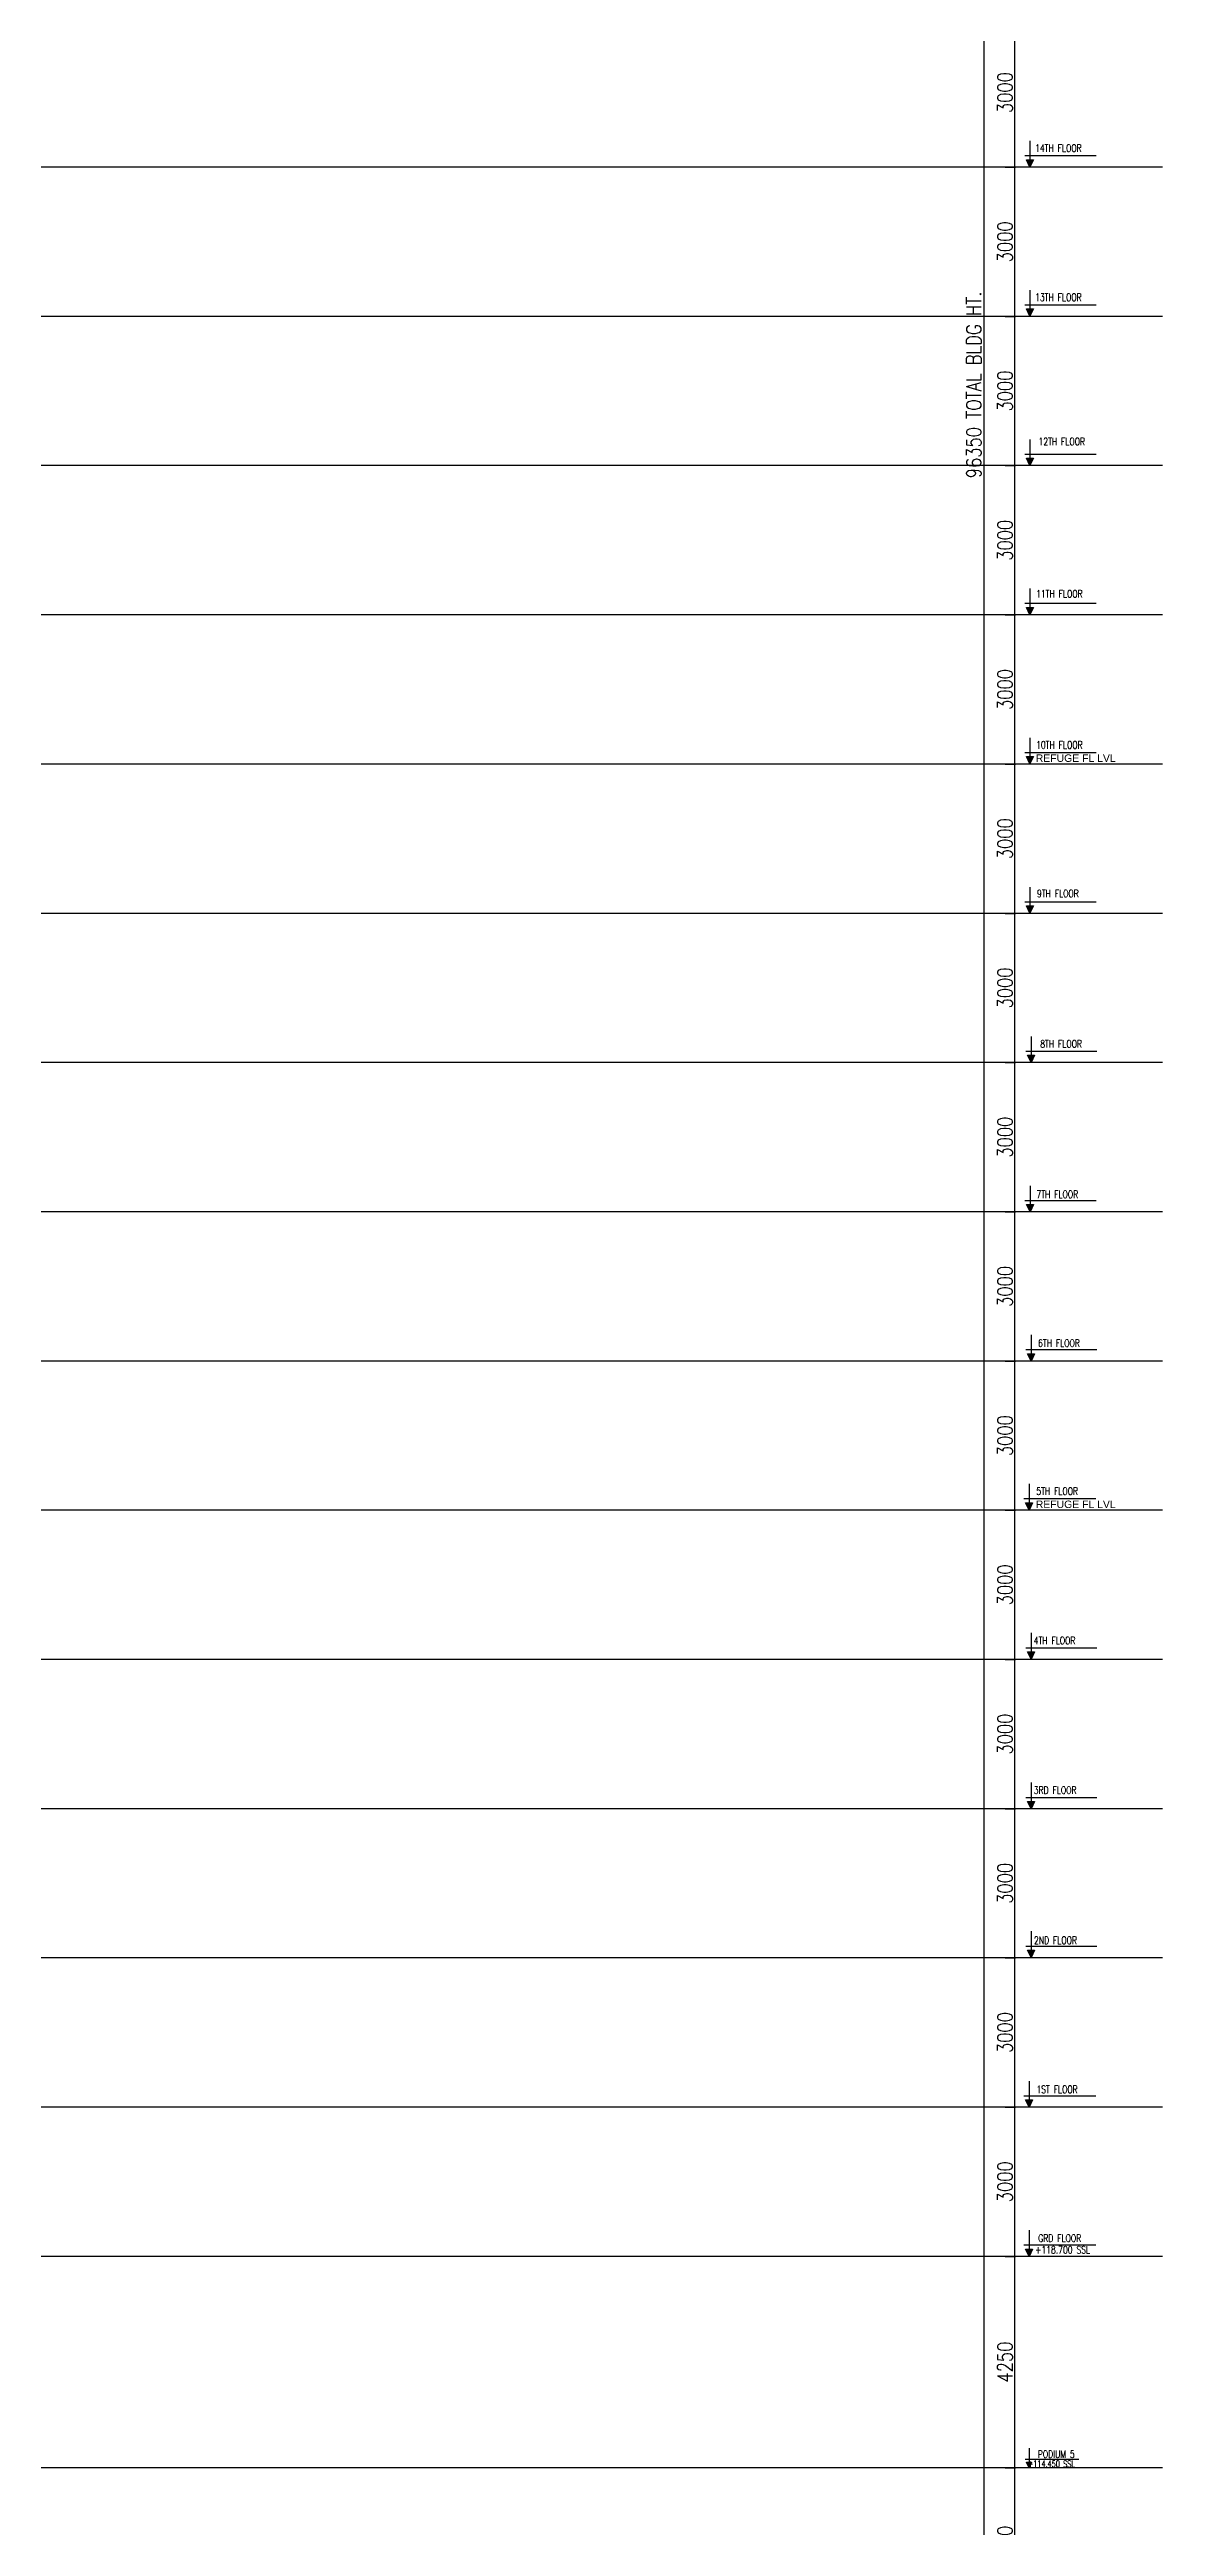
# Model space of a CAD drawing. Header units: millimetres. Extents: x 1066295 to 1300022, y -5734212 to -5454663.
# Drawn here: x 1236988 to 1259352, y -5682423 to -5632627 of the extents above; entities that cross this region are included whole.
import ezdxf
from ezdxf.enums import TextEntityAlignment as Align

# ---------------------------------------------------------------- set-up
doc = ezdxf.new("R2010")
doc.units = ezdxf.units.MM
doc.header["$LTSCALE"] = 1000
doc.header["$MEASUREMENT"] = 0
doc.linetypes.add('AUDIT_D_120904163729-0', pattern=[0])
doc.linetypes.add('T9_PROFILE SECTIONS$0$HIDDEN2', pattern=[0.1875, 0.125, -0.0625])
doc.layers.get('0').update_dxf_attribs({"linetype": 'AUDIT_D_120904163729-0'})
doc.layers.add('T9_PROFILE SECTIONS$0$a-Text', color=4, linetype='Continuous', lineweight=0)
for name, color, linetype in [('T9_PROFILE SECTIONS$0$B-AR-ANNO-E DECK FLOOR$0$a-text', 4, 'Continuous'), ('T9_PROFILE SECTIONS$0$LEVEL', 7, 'Continuous'), ('T9_PROFILE SECTIONS$0$TEXT-RM', 4, 'Continuous')]:
    doc.layers.add(name, color=color, linetype=linetype)
doc.styles.add('T9_PROFILE SECTIONS$0$AR', font='arial.ttf')
doc.styles.add('T9_PROFILE SECTIONS$0$B-AR-ANNO-E DECK FLOOR$0$DIMTEXT', font='SIMPLEX.shx', dxfattribs={"width": 0.75})
doc.styles.add('T9_PROFILE SECTIONS$0$DIM150', font='SIMPLEX.shx', dxfattribs={"width": 0.6})
doc.styles.add('T9_PROFILE SECTIONS$0$TEXT1', font='simplex.shx', dxfattribs={"width": 0.8})
doc.dimstyles.new('T9_PROFILE SECTIONS$0$dim 20', dxfattribs={"dimtxt": 0.25, "dimasz": 0.02, "dimexe": 0.01, "dimexo": 0, "dimgap": 0.05, "dimtad": 1, "dimdec": 0, "dimlfac": 1000, "dimzin": 9, "dimdsep": 46, "dimtxsty": 'T9_PROFILE SECTIONS$0$TEXT1', "dimblk": 'T9_PROFILE SECTIONS$0$_ArchTick', "dimcen": 1, "dimdle": 0.015, "dimclrd": 8, "dimclre": 251, "dimclrt": 2, "dimadec": 0, "dimazin": 0, "dimtfac": 1, "dimtdec": 0, "dimtmove": 2, "dimatfit": 3, "dimldrblk": 'T9_PROFILE SECTIONS$0$_DOT', "dimfxl": 1, "dimlwd": -1, "dimarcsym": 0})

# ---------------------------------------------------------------- blocks, each defined once
blk = doc.blocks.new('T9_PROFILE SECTIONS$0$_ArchTick')
at = {"color": 0, "linetype": 'ByBlock', "const_width": 0.15}
blk.add_lwpolyline([(-0.5, -0.5), (0.5, 0.5)], dxfattribs=at)
blk = doc.blocks.new('*D606')
at = {"color": 251, "lineweight": -2, "transparency": 16777216}
for p, q in [((86.659, 10.665), (86.864, 10.665)), ((86.659, 7.515), (86.864, 7.515))]:
    blk.add_line(p, q, dxfattribs=at)
at = {"color": 8, "transparency": 16777216}
blk.add_line((86.854, 7.5), (86.854, 10.68), dxfattribs=at)
at = {"color": 8, "transparency": 16777216, "xscale": 0.02, "yscale": 0.02, "zscale": 0.02}
for p, rotation in [((86.854, 10.665), 90), ((86.854, 7.515), 270)]:
    blk.add_blockref('T9_PROFILE SECTIONS$0$_ArchTick', p, dxfattribs=dict(at, rotation=rotation))
at = {"color": 2, "transparency": 16777216, "insert": (86.654, 9.09), "char_height": 0.3, "attachment_point": 5, "rotation": 90, "style": 'T9_PROFILE SECTIONS$0$TEXT1'}
blk.add_mtext('3150', dxfattribs=at)
blk = doc.blocks.new('T9_PROFILE SECTIONS$0$_DOT')
at = {"color": 0, "linetype": 'ByBlock'}
blk.add_line((-0.5, 0), (-1, 0), dxfattribs=at)
at = {"color": 0, "linetype": 'ByBlock', "const_width": 0.5}
blk.add_lwpolyline([(-0.25, 0, 1), (0.25, 0, 1)], format="xyb", close=True, dxfattribs=at)
blk = doc.blocks.new('*D607')
at = {"color": 251, "lineweight": -2, "transparency": 16777216}
for p, q in [((86.659, 14.915), (86.864, 14.915)), ((86.659, 10.665), (86.864, 10.665))]:
    blk.add_line(p, q, dxfattribs=at)
at = {"color": 8, "transparency": 16777216}
blk.add_line((86.854, 10.65), (86.854, 14.93), dxfattribs=at)
at = {"color": 8, "transparency": 16777216, "xscale": 0.02, "yscale": 0.02, "zscale": 0.02}
for p, rotation in [((86.854, 14.915), 90), ((86.854, 10.665), 270)]:
    blk.add_blockref('T9_PROFILE SECTIONS$0$_ArchTick', p, dxfattribs=dict(at, rotation=rotation))
at = {"color": 2, "transparency": 16777216, "insert": (86.654, 12.79), "char_height": 0.3, "attachment_point": 5, "rotation": 90, "style": 'T9_PROFILE SECTIONS$0$TEXT1'}
blk.add_mtext('4250', dxfattribs=at)
blk = doc.blocks.new('*D608')
at = {"color": 8, "transparency": 16777216}
blk.add_line((86.854, 14.9), (86.854, 17.93), dxfattribs=at)
at = {"color": 251, "lineweight": -2, "transparency": 16777216}
for p, q in [((86.659, 17.915), (86.864, 17.915)), ((86.659, 14.915), (86.864, 14.915))]:
    blk.add_line(p, q, dxfattribs=at)
at = {"color": 8, "transparency": 16777216, "xscale": 0.02, "yscale": 0.02, "zscale": 0.02}
for p, rotation in [((86.854, 17.915), 90), ((86.854, 14.915), 270)]:
    blk.add_blockref('T9_PROFILE SECTIONS$0$_ArchTick', p, dxfattribs=dict(at, rotation=rotation))
at = {"color": 2, "transparency": 16777216, "insert": (86.654, 16.415), "char_height": 0.3, "attachment_point": 5, "rotation": 90, "style": 'T9_PROFILE SECTIONS$0$TEXT1'}
blk.add_mtext('3000', dxfattribs=at)
blk = doc.blocks.new('*D609')
at = {"color": 251, "lineweight": -2, "transparency": 16777216}
for p, q in [((86.659, 20.915), (86.864, 20.915)), ((86.659, 17.915), (86.864, 17.915))]:
    blk.add_line(p, q, dxfattribs=at)
at = {"color": 8, "transparency": 16777216}
blk.add_line((86.854, 17.9), (86.854, 20.93), dxfattribs=at)
at = {"color": 8, "transparency": 16777216, "xscale": 0.02, "yscale": 0.02, "zscale": 0.02}
for p, rotation in [((86.854, 20.915), 90), ((86.854, 17.915), 270)]:
    blk.add_blockref('T9_PROFILE SECTIONS$0$_ArchTick', p, dxfattribs=dict(at, rotation=rotation))
at = {"color": 2, "transparency": 16777216, "insert": (86.654, 19.415), "char_height": 0.3, "attachment_point": 5, "rotation": 90, "style": 'T9_PROFILE SECTIONS$0$TEXT1'}
blk.add_mtext('3000', dxfattribs=at)
blk = doc.blocks.new('*D610')
at = {"color": 251, "lineweight": -2, "transparency": 16777216}
for p, q in [((86.659, 23.915), (86.864, 23.915)), ((86.659, 20.915), (86.864, 20.915))]:
    blk.add_line(p, q, dxfattribs=at)
at = {"color": 8, "transparency": 16777216}
blk.add_line((86.854, 20.9), (86.854, 23.93), dxfattribs=at)
at = {"color": 8, "transparency": 16777216, "xscale": 0.02, "yscale": 0.02, "zscale": 0.02}
for p, rotation in [((86.854, 23.915), 90), ((86.854, 20.915), 270)]:
    blk.add_blockref('T9_PROFILE SECTIONS$0$_ArchTick', p, dxfattribs=dict(at, rotation=rotation))
at = {"color": 2, "transparency": 16777216, "insert": (86.654, 22.415), "char_height": 0.3, "attachment_point": 5, "rotation": 90, "style": 'T9_PROFILE SECTIONS$0$TEXT1'}
blk.add_mtext('3000', dxfattribs=at)
blk = doc.blocks.new('*D611')
at = {"color": 251, "lineweight": -2, "transparency": 16777216}
for p, q in [((86.659, 26.915), (86.864, 26.915)), ((86.659, 23.915), (86.864, 23.915))]:
    blk.add_line(p, q, dxfattribs=at)
at = {"color": 8, "transparency": 16777216}
blk.add_line((86.854, 23.9), (86.854, 26.93), dxfattribs=at)
at = {"color": 8, "transparency": 16777216, "xscale": 0.02, "yscale": 0.02, "zscale": 0.02}
for p, rotation in [((86.854, 26.915), 90), ((86.854, 23.915), 270)]:
    blk.add_blockref('T9_PROFILE SECTIONS$0$_ArchTick', p, dxfattribs=dict(at, rotation=rotation))
at = {"color": 2, "transparency": 16777216, "insert": (86.654, 25.415), "char_height": 0.3, "attachment_point": 5, "rotation": 90, "style": 'T9_PROFILE SECTIONS$0$TEXT1'}
blk.add_mtext('3000', dxfattribs=at)
blk = doc.blocks.new('*D612')
at = {"color": 251, "lineweight": -2, "transparency": 16777216}
for p, q in [((86.659, 29.915), (86.864, 29.915)), ((86.659, 26.915), (86.864, 26.915))]:
    blk.add_line(p, q, dxfattribs=at)
at = {"color": 8, "transparency": 16777216}
blk.add_line((86.854, 26.9), (86.854, 29.93), dxfattribs=at)
at = {"color": 8, "transparency": 16777216, "xscale": 0.02, "yscale": 0.02, "zscale": 0.02}
for p, rotation in [((86.854, 29.915), 90), ((86.854, 26.915), 270)]:
    blk.add_blockref('T9_PROFILE SECTIONS$0$_ArchTick', p, dxfattribs=dict(at, rotation=rotation))
at = {"color": 2, "transparency": 16777216, "insert": (86.654, 28.415), "char_height": 0.3, "attachment_point": 5, "rotation": 90, "style": 'T9_PROFILE SECTIONS$0$TEXT1'}
blk.add_mtext('3000', dxfattribs=at)
blk = doc.blocks.new('*D613')
at = {"color": 251, "lineweight": -2, "transparency": 16777216}
for p, q in [((86.659, 32.915), (86.864, 32.915)), ((86.659, 29.915), (86.864, 29.915))]:
    blk.add_line(p, q, dxfattribs=at)
at = {"color": 8, "transparency": 16777216}
blk.add_line((86.854, 29.9), (86.854, 32.93), dxfattribs=at)
at = {"color": 8, "transparency": 16777216, "xscale": 0.02, "yscale": 0.02, "zscale": 0.02}
for p, rotation in [((86.854, 32.915), 90), ((86.854, 29.915), 270)]:
    blk.add_blockref('T9_PROFILE SECTIONS$0$_ArchTick', p, dxfattribs=dict(at, rotation=rotation))
at = {"color": 2, "transparency": 16777216, "insert": (86.654, 31.415), "char_height": 0.3, "attachment_point": 5, "rotation": 90, "style": 'T9_PROFILE SECTIONS$0$TEXT1'}
blk.add_mtext('3000', dxfattribs=at)
blk = doc.blocks.new('*D614')
at = {"color": 251, "lineweight": -2, "transparency": 16777216}
for p, q in [((86.659, 35.915), (86.864, 35.915)), ((86.659, 32.915), (86.864, 32.915))]:
    blk.add_line(p, q, dxfattribs=at)
at = {"color": 8, "transparency": 16777216}
blk.add_line((86.854, 32.9), (86.854, 35.93), dxfattribs=at)
at = {"color": 8, "transparency": 16777216, "xscale": 0.02, "yscale": 0.02, "zscale": 0.02}
for p, rotation in [((86.854, 35.915), 90), ((86.854, 32.915), 270)]:
    blk.add_blockref('T9_PROFILE SECTIONS$0$_ArchTick', p, dxfattribs=dict(at, rotation=rotation))
at = {"color": 2, "transparency": 16777216, "insert": (86.654, 34.415), "char_height": 0.3, "attachment_point": 5, "rotation": 90, "style": 'T9_PROFILE SECTIONS$0$TEXT1'}
blk.add_mtext('3000', dxfattribs=at)
blk = doc.blocks.new('*D615')
at = {"color": 251, "lineweight": -2, "transparency": 16777216}
for p, q in [((86.659, 38.915), (86.864, 38.915)), ((86.659, 35.915), (86.864, 35.915))]:
    blk.add_line(p, q, dxfattribs=at)
at = {"color": 8, "transparency": 16777216}
blk.add_line((86.854, 35.9), (86.854, 38.93), dxfattribs=at)
at = {"color": 8, "transparency": 16777216, "xscale": 0.02, "yscale": 0.02, "zscale": 0.02}
for p, rotation in [((86.854, 38.915), 90), ((86.854, 35.915), 270)]:
    blk.add_blockref('T9_PROFILE SECTIONS$0$_ArchTick', p, dxfattribs=dict(at, rotation=rotation))
at = {"color": 2, "transparency": 16777216, "insert": (86.654, 37.415), "char_height": 0.3, "attachment_point": 5, "rotation": 90, "style": 'T9_PROFILE SECTIONS$0$TEXT1'}
blk.add_mtext('3000', dxfattribs=at)
blk = doc.blocks.new('*D616')
at = {"color": 251, "lineweight": -2, "transparency": 16777216}
for p, q in [((86.659, 41.915), (86.864, 41.915)), ((86.659, 38.915), (86.864, 38.915))]:
    blk.add_line(p, q, dxfattribs=at)
at = {"color": 8, "transparency": 16777216}
blk.add_line((86.854, 38.9), (86.854, 41.93), dxfattribs=at)
at = {"color": 8, "transparency": 16777216, "xscale": 0.02, "yscale": 0.02, "zscale": 0.02}
for p, rotation in [((86.854, 41.915), 90), ((86.854, 38.915), 270)]:
    blk.add_blockref('T9_PROFILE SECTIONS$0$_ArchTick', p, dxfattribs=dict(at, rotation=rotation))
at = {"color": 2, "transparency": 16777216, "insert": (86.654, 40.415), "char_height": 0.3, "attachment_point": 5, "rotation": 90, "style": 'T9_PROFILE SECTIONS$0$TEXT1'}
blk.add_mtext('3000', dxfattribs=at)
blk = doc.blocks.new('*D617')
at = {"color": 251, "lineweight": -2, "transparency": 16777216}
for p, q in [((86.659, 44.915), (86.864, 44.915)), ((86.659, 41.915), (86.864, 41.915))]:
    blk.add_line(p, q, dxfattribs=at)
at = {"color": 8, "transparency": 16777216}
blk.add_line((86.854, 41.9), (86.854, 44.93), dxfattribs=at)
at = {"color": 8, "transparency": 16777216, "xscale": 0.02, "yscale": 0.02, "zscale": 0.02}
for p, rotation in [((86.854, 44.915), 90), ((86.854, 41.915), 270)]:
    blk.add_blockref('T9_PROFILE SECTIONS$0$_ArchTick', p, dxfattribs=dict(at, rotation=rotation))
at = {"color": 2, "transparency": 16777216, "insert": (86.654, 43.415), "char_height": 0.3, "attachment_point": 5, "rotation": 90, "style": 'T9_PROFILE SECTIONS$0$TEXT1'}
blk.add_mtext('3000', dxfattribs=at)
blk = doc.blocks.new('*D618')
at = {"color": 251, "lineweight": -2, "transparency": 16777216}
for p, q in [((86.659, 47.915), (86.864, 47.915)), ((86.659, 44.915), (86.864, 44.915))]:
    blk.add_line(p, q, dxfattribs=at)
at = {"color": 8, "transparency": 16777216}
blk.add_line((86.854, 44.9), (86.854, 47.93), dxfattribs=at)
at = {"color": 8, "transparency": 16777216, "xscale": 0.02, "yscale": 0.02, "zscale": 0.02}
for p, rotation in [((86.854, 47.915), 90), ((86.854, 44.915), 270)]:
    blk.add_blockref('T9_PROFILE SECTIONS$0$_ArchTick', p, dxfattribs=dict(at, rotation=rotation))
at = {"color": 2, "transparency": 16777216, "insert": (86.654, 46.415), "char_height": 0.3, "attachment_point": 5, "rotation": 90, "style": 'T9_PROFILE SECTIONS$0$TEXT1'}
blk.add_mtext('3000', dxfattribs=at)
blk = doc.blocks.new('*D619')
at = {"color": 251, "lineweight": -2, "transparency": 16777216}
for p, q in [((86.659, 50.915), (86.864, 50.915)), ((86.659, 47.915), (86.864, 47.915))]:
    blk.add_line(p, q, dxfattribs=at)
at = {"color": 8, "transparency": 16777216}
blk.add_line((86.854, 47.9), (86.854, 50.93), dxfattribs=at)
at = {"color": 8, "transparency": 16777216, "xscale": 0.02, "yscale": 0.02, "zscale": 0.02}
for p, rotation in [((86.854, 50.915), 90), ((86.854, 47.915), 270)]:
    blk.add_blockref('T9_PROFILE SECTIONS$0$_ArchTick', p, dxfattribs=dict(at, rotation=rotation))
at = {"color": 2, "transparency": 16777216, "insert": (86.654, 49.415), "char_height": 0.3, "attachment_point": 5, "rotation": 90, "style": 'T9_PROFILE SECTIONS$0$TEXT1'}
blk.add_mtext('3000', dxfattribs=at)
blk = doc.blocks.new('*D620')
at = {"color": 251, "lineweight": -2, "transparency": 16777216}
for p, q in [((86.659, 53.915), (86.864, 53.915)), ((86.659, 50.915), (86.864, 50.915))]:
    blk.add_line(p, q, dxfattribs=at)
at = {"color": 8, "transparency": 16777216}
blk.add_line((86.854, 50.9), (86.854, 53.93), dxfattribs=at)
at = {"color": 8, "transparency": 16777216, "xscale": 0.02, "yscale": 0.02, "zscale": 0.02}
for p, rotation in [((86.854, 53.915), 90), ((86.854, 50.915), 270)]:
    blk.add_blockref('T9_PROFILE SECTIONS$0$_ArchTick', p, dxfattribs=dict(at, rotation=rotation))
at = {"color": 2, "transparency": 16777216, "insert": (86.654, 52.415), "char_height": 0.3, "attachment_point": 5, "rotation": 90, "style": 'T9_PROFILE SECTIONS$0$TEXT1'}
blk.add_mtext('3000', dxfattribs=at)
blk = doc.blocks.new('*D621')
at = {"color": 251, "lineweight": -2, "transparency": 16777216}
for p, q in [((86.659, 56.915), (86.864, 56.915)), ((86.659, 53.915), (86.864, 53.915))]:
    blk.add_line(p, q, dxfattribs=at)
at = {"color": 8, "transparency": 16777216}
blk.add_line((86.854, 53.9), (86.854, 56.93), dxfattribs=at)
at = {"color": 8, "transparency": 16777216, "xscale": 0.02, "yscale": 0.02, "zscale": 0.02}
for p, rotation in [((86.854, 56.915), 90), ((86.854, 53.915), 270)]:
    blk.add_blockref('T9_PROFILE SECTIONS$0$_ArchTick', p, dxfattribs=dict(at, rotation=rotation))
at = {"color": 2, "transparency": 16777216, "insert": (86.654, 55.415), "char_height": 0.3, "attachment_point": 5, "rotation": 90, "style": 'T9_PROFILE SECTIONS$0$TEXT1'}
blk.add_mtext('3000', dxfattribs=at)
blk = doc.blocks.new('*D622')
at = {"color": 251, "lineweight": -2, "transparency": 16777216}
for p, q in [((86.659, 59.915), (86.864, 59.915)), ((86.659, 56.915), (86.864, 56.915))]:
    blk.add_line(p, q, dxfattribs=at)
at = {"color": 8, "transparency": 16777216}
blk.add_line((86.854, 56.9), (86.854, 59.93), dxfattribs=at)
at = {"color": 8, "transparency": 16777216, "xscale": 0.02, "yscale": 0.02, "zscale": 0.02}
for p, rotation in [((86.854, 59.915), 90), ((86.854, 56.915), 270)]:
    blk.add_blockref('T9_PROFILE SECTIONS$0$_ArchTick', p, dxfattribs=dict(at, rotation=rotation))
at = {"color": 2, "transparency": 16777216, "insert": (86.654, 58.415), "char_height": 0.3, "attachment_point": 5, "rotation": 90, "style": 'T9_PROFILE SECTIONS$0$TEXT1'}
blk.add_mtext('3000', dxfattribs=at)
blk = doc.blocks.new('*D636')
at = {"color": 251, "lineweight": -2, "transparency": 16777216}
for p, q in [((86.659, 100.715), (86.217, 100.715)), ((86.659, 4.365), (86.217, 4.365))]:
    blk.add_line(p, q, dxfattribs=at)
at = {"color": 8, "transparency": 16777216}
blk.add_line((86.227, 100.73), (86.227, 4.35), dxfattribs=at)
at = {"color": 8, "transparency": 16777216, "xscale": 0.02, "yscale": 0.02, "zscale": 0.02}
for p, rotation in [((86.227, 100.715), 90), ((86.227, 4.365), 270)]:
    blk.add_blockref('T9_PROFILE SECTIONS$0$_ArchTick', p, dxfattribs=dict(at, rotation=rotation))
at = {"color": 2, "transparency": 16777216, "insert": (86.027, 52.54), "char_height": 0.3, "attachment_point": 5, "rotation": 90, "style": 'T9_PROFILE SECTIONS$0$TEXT1'}
blk.add_mtext('96350 TOTAL BLDG HT. ', dxfattribs=at)
blk = doc.blocks.new('T9_PROFILE SECTIONS$0$A$C04612184')
at = {"layer": 'T9_PROFILE SECTIONS$0$LEVEL'}
for points in [[(87.2258, 57.0653), (87.0865, 57.0653), (87.1562, 56.9179)], [(87.2258, 54.0653), (87.0865, 54.0653), (87.1562, 53.9179)], [(87.2258, 51.0653), (87.0865, 51.0653), (87.1562, 50.9179)], [(87.2258, 48.0653), (87.0865, 48.0653), (87.1562, 47.9179)], [(87.2258, 45.0653), (87.0865, 45.0653), (87.1562, 44.9179)], [(87.2258, 42.0653), (87.0865, 42.0653), (87.1562, 41.9179)], [(87.246, 39.0623), (87.1067, 39.0623), (87.1764, 38.915)], [(87.226, 36.0623), (87.0867, 36.0623), (87.1564, 35.915)], [(87.246, 33.0623), (87.1067, 33.0623), (87.1764, 32.915)], [(87.206, 30.0668), (87.0667, 30.0668), (87.1364, 29.9194)], [(87.246, 27.0697), (87.1067, 27.0697), (87.1764, 26.9223)], [(87.246, 24.0607), (87.1067, 24.0607), (87.1764, 23.9134)], [(87.246, 21.0721), (87.1067, 21.0721), (87.1764, 20.9247)], [(87.206, 18.0623), (87.0667, 18.0623), (87.1364, 17.915)], [(87.206, 15.0623), (87.0667, 15.0623), (87.1364, 14.915)], [(87.1886, 10.7755), (87.0841, 10.7755), (87.1364, 10.665)]]:
    blk.add_hatch(color=2, dxfattribs=at).paths.add_polyline_path(points)
at = {"layer": 'T9_PROFILE SECTIONS$0$LEVEL', "color": 2}
for p, q in [((87.1562, 57.443), (87.1562, 57.0653)), ((87.0512, 57.1479), (88.4871, 57.1479)), ((87.1562, 54.443), (87.1562, 54.0653)), ((87.0512, 54.1479), (88.4871, 54.1479)), ((87.1562, 51.443), (87.1562, 51.0653)), ((87.0512, 51.1479), (88.4871, 51.1479)), ((87.1562, 48.443), (87.1562, 48.0653)), ((87.0512, 48.1479), (88.4871, 48.1479)), ((87.1562, 45.443), (87.1562, 45.0653)), ((87.0512, 45.1479), (88.4871, 45.1479)), ((87.1562, 42.443), (87.1562, 42.0653)), ((87.0512, 42.1479), (88.4871, 42.1479)), ((87.1764, 39.44), (87.1764, 39.0623)), ((87.0714, 39.145), (88.4972, 39.145)), ((87.1564, 36.44), (87.1564, 36.0623)), ((87.0514, 36.145), (88.4872, 36.145)), ((87.1764, 33.44), (87.1764, 33.0623)), ((87.0714, 33.145), (88.4972, 33.145)), ((87.1364, 30.4444), (87.1364, 30.0668)), ((87.0314, 30.1494), (88.4772, 30.1494)), ((87.1764, 27.4474), (87.1764, 27.0697)), ((87.0714, 27.1523), (88.4972, 27.1523)), ((87.1764, 24.4384), (87.1764, 24.0607)), ((87.0714, 24.1434), (88.4972, 24.1434)), ((87.1764, 21.4498), (87.1764, 21.0721)), ((87.0714, 21.1547), (88.4972, 21.1547)), ((87.1364, 18.44), (87.1364, 18.0623)), ((87.0314, 18.145), (88.4772, 18.145)), ((87.1364, 15.44), (87.1364, 15.0623)), ((87.0314, 15.145), (88.4772, 15.145)), ((87.1364, 11.0588), (87.1364, 10.7755)), ((87.0576, 10.8375), (88.1374, 10.8375))]:
    blk.add_line(p, q, dxfattribs=at)
at = {"layer": 'T9_PROFILE SECTIONS$0$LEVEL', "color": 8, "linetype": 'T9_PROFILE SECTIONS$0$HIDDEN2', "ltscale": 5}
for p, q in [((89.8181, 56.915), (-67.8271, 56.915)), ((89.8181, 53.915), (-67.8271, 53.915)), ((89.8181, 50.915), (-67.8271, 50.915)), ((89.8181, 47.915), (-67.8271, 47.915)), ((89.8181, 41.915), (-67.8271, 41.915)), ((89.8181, 38.915), (-67.8271, 38.915)), ((89.8181, 35.915), (-67.8271, 35.915)), ((89.8181, 32.915), (-67.8271, 32.915)), ((89.8181, 26.915), (-67.8271, 26.915)), ((89.8181, 23.915), (-67.8271, 23.915)), ((89.8181, 20.915), (-67.8271, 20.915)), ((89.8181, 17.915), (-67.8271, 17.915)), ((89.8181, 14.915), (-67.8271, 14.915)), ((89.8181, 10.665), (-67.8271, 10.665))]:
    blk.add_line(p, q, dxfattribs=at)
at = {"layer": 'T9_PROFILE SECTIONS$0$LEVEL', "color": 1, "linetype": 'T9_PROFILE SECTIONS$0$HIDDEN2', "ltscale": 5}
for p, q in [((89.8181, 44.915), (-67.8271, 44.915)), ((89.8181, 29.915), (-67.8271, 29.915))]:
    blk.add_line(p, q, dxfattribs=at)
at = {"layer": 'T9_PROFILE SECTIONS$0$LEVEL', "color": 2}
for points in [[(87.0865, 57.0653), (87.2258, 57.0653), (87.1562, 56.9179)], [(87.0865, 54.0653), (87.2258, 54.0653), (87.1562, 53.9179)], [(87.0865, 51.0653), (87.2258, 51.0653), (87.1562, 50.9179)], [(87.0865, 48.0653), (87.2258, 48.0653), (87.1562, 47.9179)], [(87.0865, 45.0653), (87.2258, 45.0653), (87.1562, 44.9179)], [(87.0865, 42.0653), (87.2258, 42.0653), (87.1562, 41.9179)], [(87.1067, 39.0623), (87.246, 39.0623), (87.1764, 38.915)], [(87.0867, 36.0623), (87.226, 36.0623), (87.1564, 35.915)], [(87.1067, 33.0623), (87.246, 33.0623), (87.1764, 32.915)], [(87.0667, 30.0668), (87.206, 30.0668), (87.1364, 29.9194)], [(87.1067, 27.0697), (87.246, 27.0697), (87.1764, 26.9223)], [(87.1067, 24.0607), (87.246, 24.0607), (87.1764, 23.9134)], [(87.1067, 21.0721), (87.246, 21.0721), (87.1764, 20.9247)], [(87.0667, 18.0623), (87.206, 18.0623), (87.1364, 17.915)], [(87.0667, 15.0623), (87.206, 15.0623), (87.1364, 14.915)], [(87.0841, 10.7755), (87.1886, 10.7755), (87.1364, 10.665)]]:
    blk.add_lwpolyline(points, close=True, dxfattribs=at)
at = {"layer": 'T9_PROFILE SECTIONS$0$a-Text', "insert": (88.0583, 10.8097), "char_height": 0.13125, "width": 1.550614, "attachment_point": 3, "rotation": 359.99957, "style": 'T9_PROFILE SECTIONS$0$DIM150'}
blk.add_mtext('+114.450 SSL', dxfattribs=at)
at = {"layer": 'T9_PROFILE SECTIONS$0$B-AR-ANNO-E DECK FLOOR$0$a-text', "extrusion": (1.53031e-13, 0.001438, 0.999999), "style": 'T9_PROFILE SECTIONS$0$B-AR-ANNO-E DECK FLOOR$0$DIMTEXT', "width": 0.75}
for s, p in [('4TH FLOOR', (87.2295, 27.2205, 0.0394)), ('3RD FLOOR', (87.2325, 24.2125, 0.035)), ('2ND FLOOR', (87.237, 21.1943, 0.0307)), ('1ST FLOOR', (87.2858, 18.1976, 0.0264))]:
    blk.add_text(s, height=0.15, dxfattribs=at).set_placement(p)
at = {"layer": 'T9_PROFILE SECTIONS$0$B-AR-ANNO-E DECK FLOOR$0$a-text', "style": 'T9_PROFILE SECTIONS$0$B-AR-ANNO-E DECK FLOOR$0$DIMTEXT', "width": 0.75}
blk.add_text('+118.700 SSL', height=0.15, dxfattribs=at).set_placement((87.2601, 14.9723))
at = {"layer": 'T9_PROFILE SECTIONS$0$B-AR-ANNO-E DECK FLOOR$0$a-text', "extrusion": (1.53031e-13, 0.001438, 0.999999), "char_height": 0.15, "attachment_point": 5, "text_direction": (1, 0, 0), "style": 'T9_PROFILE SECTIONS$0$B-AR-ANNO-E DECK FLOOR$0$DIMTEXT'}
for s, insert, width in [('14TH FLOOR', (87.7269, 57.2997), 10.682306), ('13TH FLOOR', (87.7269, 54.2997), 10.682306), ('12TH FLOOR', (87.7945, 51.3997), 10.682306), ('11TH FLOOR', (87.7469, 48.3399), 10.682306), ('10TH FLOOR', (87.7469, 45.2999), 10.682306), ('9TH FLOOR', (87.7164, 42.3135), 10.682306), ('8TH FLOOR', (87.782, 39.2906), 10.682306), ('7TH FLOOR', (87.704, 36.2668), 10.682306), ('6TH FLOOR', (87.7382, 33.2745), 10.682306), ('5TH FLOOR ', (87.7021, 30.3004), 10.682306), ('GRD FLOOR', (87.7538, 15.2808, 0.0004), 8.011729)]:
    blk.add_mtext(s, dxfattribs=dict(at, insert=insert, width=width))
at = {"layer": 'T9_PROFILE SECTIONS$0$B-AR-ANNO-E DECK FLOOR$0$a-text', "extrusion": (1.53032e-13, 0.001438, 0.999999), "insert": (87.6837, 10.9383), "char_height": 0.15, "width": 4.005865, "attachment_point": 5, "text_direction": (1, 0, 0), "style": 'T9_PROFILE SECTIONS$0$B-AR-ANNO-E DECK FLOOR$0$DIMTEXT'}
blk.add_mtext('PODIUM 5', dxfattribs=at)
at = {"layer": 'T9_PROFILE SECTIONS$0$TEXT-RM', "color": 1, "extrusion": (0.039157, 0.017224, 0.999085), "style": 'T9_PROFILE SECTIONS$0$AR'}
for p in [(5.7606, -98.6697, 4.068), (-7.9699, -92.6357, 3.8096)]:
    blk.add_text('REFUGE FL LVL', height=0.15, rotation=246.28719, dxfattribs=at).set_placement(p, align=Align.MIDDLE_CENTER)
dim = blk.add_linear_dim(base=(86.2273, 4.365), p1=(86.6591, 100.715), p2=(86.6591, 4.365), angle=90, text='<> TOTAL BLDG HT. ', dimstyle='T9_PROFILE SECTIONS$0$dim 20', override={"dimtxt": 0.3})
dim.commit()
dim.dimension.update_dxf_attribs({"geometry": '*D636', "text_midpoint": (86.0273, 52.54)})
for base, p1, p2, picture, middle in [((86.8538, 59.915), (86.6591, 56.915), (86.6591, 59.915), '*D622', (86.6538, 58.415)), ((86.8538, 56.915), (86.6591, 53.915), (86.6591, 56.915), '*D621', (86.6538, 55.415)), ((86.8538, 53.915), (86.6591, 50.915), (86.6591, 53.915), '*D620', (86.6538, 52.415)), ((86.8538, 50.915), (86.6591, 47.915), (86.6591, 50.915), '*D619', (86.6538, 49.415)), ((86.8538, 47.915), (86.6591, 44.915), (86.6591, 47.915), '*D618', (86.6538, 46.415)), ((86.8538, 44.915), (86.6591, 41.915), (86.6591, 44.915), '*D617', (86.6538, 43.415)), ((86.8538, 41.915), (86.6591, 38.915), (86.6591, 41.915), '*D616', (86.6538, 40.415)), ((86.8538, 38.915), (86.6591, 35.915), (86.6591, 38.915), '*D615', (86.6538, 37.415)), ((86.8538, 35.915), (86.6591, 32.915), (86.6591, 35.915), '*D614', (86.6538, 34.415)), ((86.8538, 32.915), (86.6591, 29.915), (86.6591, 32.915), '*D613', (86.6538, 31.415)), ((86.8538, 29.915), (86.6591, 26.915), (86.6591, 29.915), '*D612', (86.6538, 28.415)), ((86.8538, 26.915), (86.6591, 23.915), (86.6591, 26.915), '*D611', (86.6538, 25.415)), ((86.8538, 23.915), (86.6591, 20.915), (86.6591, 23.915), '*D610', (86.6538, 22.415)), ((86.8538, 20.915), (86.6591, 17.915), (86.6591, 20.915), '*D609', (86.6538, 19.415)), ((86.8538, 17.915), (86.6591, 14.915), (86.6591, 17.915), '*D608', (86.6538, 16.415)), ((86.8538, 14.915), (86.6591, 10.665), (86.6591, 14.915), '*D607', (86.6538, 12.79)), ((86.8538, 10.665), (86.6591, 7.515), (86.6591, 10.665), '*D606', (86.6538, 9.09))]:
    dim = blk.add_linear_dim(base=base, p1=p1, p2=p2, angle=90, dimstyle='T9_PROFILE SECTIONS$0$dim 20', override={"dimtxt": 0.3})
    dim.commit()
    dim.dimension.update_dxf_attribs({"geometry": picture, "text_midpoint": middle})
blk = doc.blocks.new('T9_PROFILE SECTIONS')
at = {"layer": 'T9_PROFILE SECTIONS$0$LEVEL', "linetype": 'ByBlock', "xscale": 1000, "yscale": 1000, "zscale": 1000}
blk.add_blockref('T9_PROFILE SECTIONS$0$A$C04612184', (1171279.5443, -5689510.054, -0.01), dxfattribs=at)

msp = doc.modelspace()

# ---------------------------------------------------------------- block references
at = {"linetype": 'ByBlock'}
msp.add_blockref('T9_PROFILE SECTIONS', (-1745, -2398, 0), dxfattribs=at)

doc.saveas('drawing.dxf')
